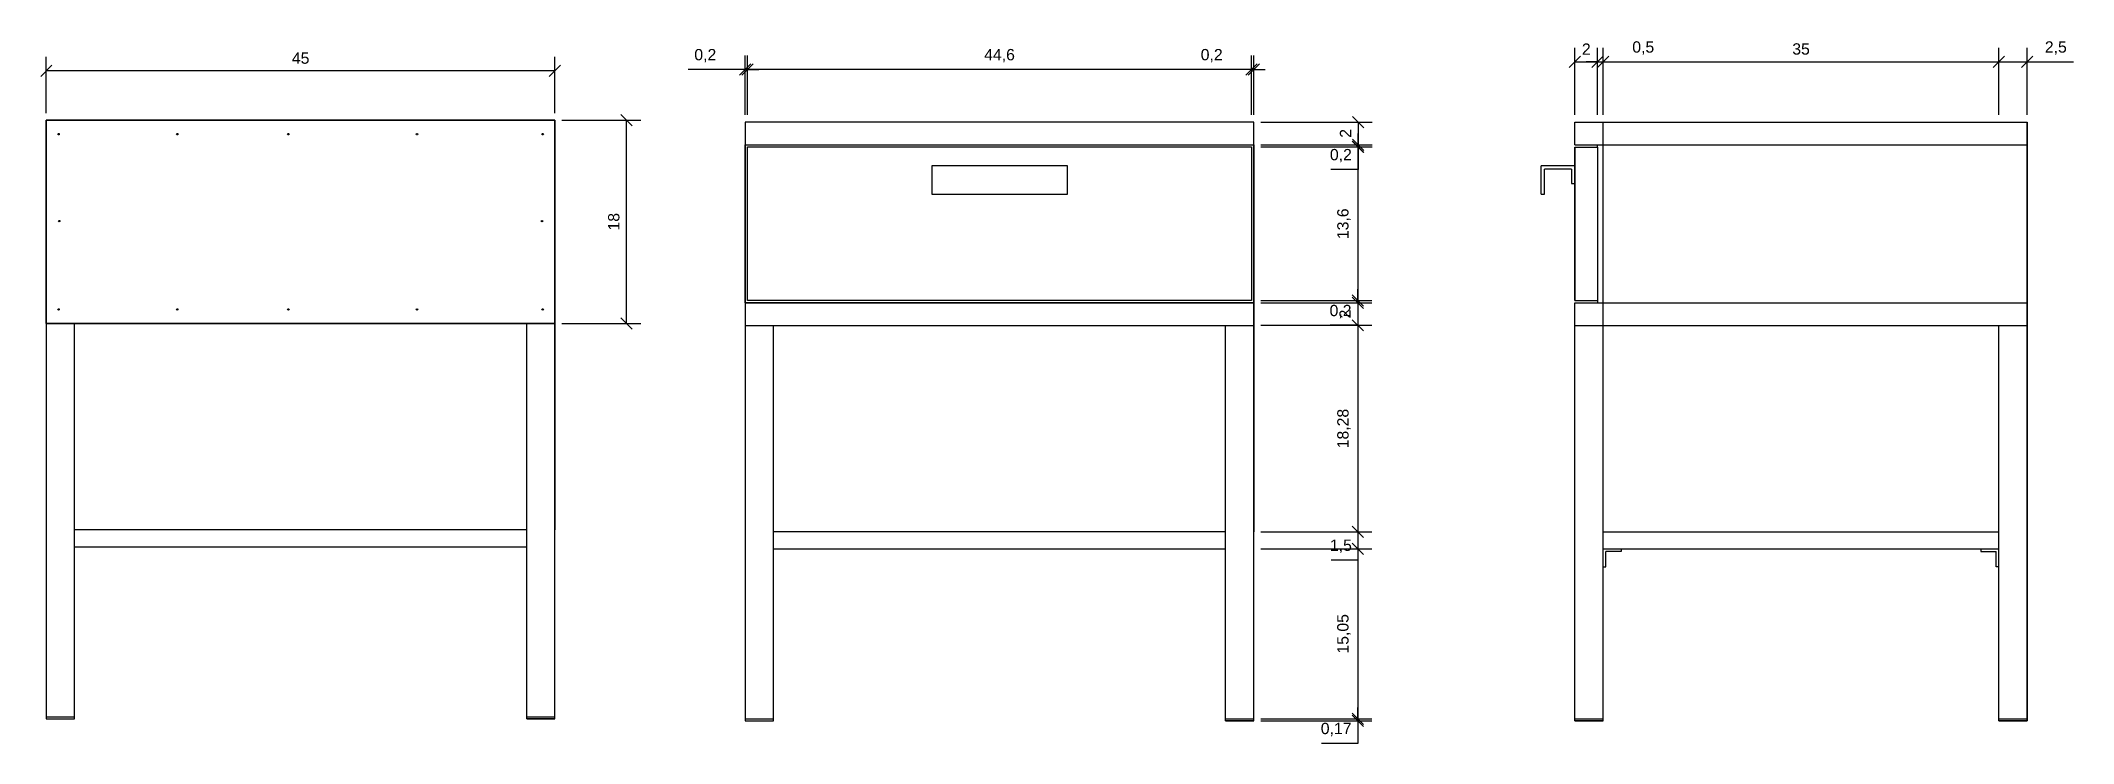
# Model space of a CAD drawing. Header units: millimetres. Extents: x 1542 to 1722, y 981 to 1043.
import ezdxf

# ---------------------------------------------------------------- set-up
doc = ezdxf.new("R2010")
doc.units = ezdxf.units.MM
doc.styles.get("Standard").update_dxf_attribs({"font": 'arial.ttf'})
doc.dimstyles.new('ISO-25', dxfattribs={"dimtxt": 1, "dimasz": 1, "dimexe": 1.25, "dimexo": 0.625, "dimtad": 1, "dimtoh": 1, "dimtxsty": 'Standard', "dimblk": 'OBLIQUE', "dimcen": 2.5, "dimadec": 0, "dimazin": 0, "dimtfac": 1, "dimtmove": 0, "dimatfit": 3, "dimfxl": 1, "dimarcsym": 0})

# ---------------------------------------------------------------- blocks, each defined once
blk = doc.blocks.new('_Oblique')
at = {"color": 0, "linetype": 'ByBlock', "lineweight": -2}
blk.add_line((-0.5, -0.5), (0.5, 0.5), dxfattribs=at)
blk = doc.blocks.new('*D4')
at = {"color": 0, "lineweight": -2, "transparency": 16777216}
for p, q in [((1650.05, 1036.1), (1659.91, 1036.1)), ((1658.66, 1036.1), (1658.66, 1034.1)), ((1650.05, 1034.1), (1659.91, 1034.1))]:
    blk.add_line(p, q, dxfattribs=at)
at = {"layer": 'Defpoints', "color": 0, "transparency": 16777216}
for p in [(1649.43, 1036.1), (1649.43, 1034.1), (1658.66, 1034.1)]:
    blk.add_point(p, dxfattribs=at)
at = {"color": 0, "lineweight": -2, "transparency": 16777216}
for p, rotation in [((1658.66, 1036.1), 90), ((1658.66, 1034.1), 270)]:
    blk.add_blockref('_Oblique', p, dxfattribs=dict(at, rotation=rotation))
at = {"color": 0, "transparency": 16777216, "insert": (1657.54, 1035.1), "char_height": 1, "attachment_point": 5, "rotation": 90}
blk.add_mtext('2', dxfattribs=at)
blk = doc.blocks.new('*D6')
at = {"color": 0, "lineweight": -2, "transparency": 16777216}
for p, q in [((1650.05, 1034.1), (1659.91, 1034.1)), ((1658.66, 1034.1), (1658.66, 1035.1)), ((1658.66, 1034.1), (1658.66, 1033.9)), ((1650.05, 1033.9), (1659.91, 1033.9)), ((1658.66, 1033.9), (1658.66, 1031.9)), ((1658.66, 1031.9), (1656.23, 1031.9))]:
    blk.add_line(p, q, dxfattribs=at)
at = {"layer": 'Defpoints', "color": 0, "transparency": 16777216}
for p in [(1649.43, 1034.1), (1649.43, 1033.9), (1658.66, 1033.9)]:
    blk.add_point(p, dxfattribs=at)
at = {"color": 0, "lineweight": -2, "transparency": 16777216}
for p, rotation in [((1658.66, 1034.1), 270), ((1658.66, 1033.9), 90)]:
    blk.add_blockref('_Oblique', p, dxfattribs=dict(at, rotation=rotation))
at = {"color": 0, "transparency": 16777216, "insert": (1657.13, 1033.13), "char_height": 1, "attachment_point": 5}
blk.add_mtext('0,2', dxfattribs=at)
blk = doc.blocks.new('*D7')
at = {"color": 0, "lineweight": -2, "transparency": 16777216}
for p, q in [((1650.05, 1033.9), (1659.88, 1033.9)), ((1658.63, 1033.9), (1658.63, 1020.3)), ((1650.05, 1020.3), (1659.88, 1020.3))]:
    blk.add_line(p, q, dxfattribs=at)
at = {"layer": 'Defpoints', "color": 0, "transparency": 16777216}
for p in [(1649.43, 1033.9), (1649.43, 1020.3), (1658.63, 1020.3)]:
    blk.add_point(p, dxfattribs=at)
at = {"color": 0, "lineweight": -2, "transparency": 16777216}
for p, rotation in [((1658.63, 1033.9), 90), ((1658.63, 1020.3), 270)]:
    blk.add_blockref('_Oblique', p, dxfattribs=dict(at, rotation=rotation))
at = {"color": 0, "transparency": 16777216, "insert": (1657.4, 1027.1), "char_height": 1, "attachment_point": 5, "rotation": 90}
blk.add_mtext('13,6', dxfattribs=at)
blk = doc.blocks.new('*D8')
at = {"color": 0, "lineweight": -2, "transparency": 16777216}
for p, q in [((1650.05, 1020.31), (1659.88, 1020.31)), ((1650.05, 1020.11), (1659.88, 1020.11)), ((1658.63, 1020.31), (1658.63, 1021.31)), ((1658.63, 1020.31), (1658.63, 1020.11)), ((1658.63, 1020.11), (1658.63, 1018.11)), ((1658.63, 1018.11), (1656.19, 1018.11))]:
    blk.add_line(p, q, dxfattribs=at)
at = {"layer": 'Defpoints', "color": 0, "transparency": 16777216}
for p in [(1649.43, 1020.31), (1649.43, 1020.11), (1658.63, 1020.11)]:
    blk.add_point(p, dxfattribs=at)
at = {"color": 0, "lineweight": -2, "transparency": 16777216}
for p, rotation in [((1658.63, 1020.31), 270), ((1658.63, 1020.11), 90)]:
    blk.add_blockref('_Oblique', p, dxfattribs=dict(at, rotation=rotation))
at = {"color": 0, "transparency": 16777216, "insert": (1657.1, 1019.33), "char_height": 1, "attachment_point": 5}
blk.add_mtext('0,2', dxfattribs=at)
blk = doc.blocks.new('*D9')
at = {"color": 0, "lineweight": -2, "transparency": 16777216}
for p, q in [((1650.05, 1020.11), (1659.88, 1020.11)), ((1658.63, 1020.11), (1658.63, 1018.11)), ((1650.05, 1018.11), (1659.88, 1018.11))]:
    blk.add_line(p, q, dxfattribs=at)
at = {"layer": 'Defpoints', "color": 0, "transparency": 16777216}
for p in [(1649.43, 1020.11), (1649.43, 1018.11), (1658.63, 1018.11)]:
    blk.add_point(p, dxfattribs=at)
at = {"color": 0, "lineweight": -2, "transparency": 16777216}
for p, rotation in [((1658.63, 1020.11), 90), ((1658.63, 1018.11), 270)]:
    blk.add_blockref('_Oblique', p, dxfattribs=dict(at, rotation=rotation))
at = {"color": 0, "transparency": 16777216, "insert": (1657.5, 1019.11), "char_height": 1, "attachment_point": 5, "rotation": 90}
blk.add_mtext('2', dxfattribs=at)
blk = doc.blocks.new('*D10')
at = {"color": 0, "lineweight": -2, "transparency": 16777216}
for p, q in [((1650.05, 1018.11), (1659.88, 1018.11)), ((1658.63, 1018.11), (1658.63, 999.83)), ((1650.05, 999.83), (1659.88, 999.83))]:
    blk.add_line(p, q, dxfattribs=at)
at = {"layer": 'Defpoints', "color": 0, "transparency": 16777216}
for p in [(1649.43, 1018.11), (1649.43, 999.83), (1658.63, 999.83)]:
    blk.add_point(p, dxfattribs=at)
at = {"color": 0, "lineweight": -2, "transparency": 16777216}
for p, rotation in [((1658.63, 1018.11), 90), ((1658.63, 999.83), 270)]:
    blk.add_blockref('_Oblique', p, dxfattribs=dict(at, rotation=rotation))
at = {"color": 0, "transparency": 16777216, "insert": (1657.4, 1008.97), "char_height": 1, "attachment_point": 5, "rotation": 90}
blk.add_mtext('18,28', dxfattribs=at)
blk = doc.blocks.new('*D11')
at = {"color": 0, "lineweight": -2, "transparency": 16777216}
for p, q in [((1650.05, 998.33), (1659.88, 998.33)), ((1658.63, 998.33), (1658.63, 983.27)), ((1650.05, 983.27), (1659.88, 983.27))]:
    blk.add_line(p, q, dxfattribs=at)
at = {"layer": 'Defpoints', "color": 0, "transparency": 16777216}
for p in [(1649.43, 998.33), (1649.43, 983.27), (1658.63, 983.27)]:
    blk.add_point(p, dxfattribs=at)
at = {"color": 0, "lineweight": -2, "transparency": 16777216}
for p, rotation in [((1658.63, 998.33), 90), ((1658.63, 983.27), 270)]:
    blk.add_blockref('_Oblique', p, dxfattribs=dict(at, rotation=rotation))
at = {"color": 0, "transparency": 16777216, "insert": (1657.4, 990.8), "char_height": 1, "attachment_point": 5, "rotation": 90}
blk.add_mtext('15,05', dxfattribs=at)
blk = doc.blocks.new('*D12')
at = {"color": 0, "lineweight": -2, "transparency": 16777216}
for p, q in [((1650.05, 999.83), (1659.87, 999.83)), ((1650.05, 998.33), (1659.87, 998.33)), ((1658.62, 999.83), (1658.62, 998.33)), ((1658.62, 998.33), (1658.62, 997.33)), ((1658.62, 997.33), (1656.27, 997.33))]:
    blk.add_line(p, q, dxfattribs=at)
at = {"layer": 'Defpoints', "color": 0, "transparency": 16777216}
for p in [(1649.43, 999.83), (1649.43, 998.33), (1658.62, 998.33)]:
    blk.add_point(p, dxfattribs=at)
at = {"color": 0, "lineweight": -2, "transparency": 16777216}
for p, rotation in [((1658.62, 999.83), 90), ((1658.62, 998.33), 270)]:
    blk.add_blockref('_Oblique', p, dxfattribs=dict(at, rotation=rotation))
at = {"color": 0, "transparency": 16777216, "insert": (1657.13, 998.55), "char_height": 1, "attachment_point": 5}
blk.add_mtext('1,5', dxfattribs=at)
blk = doc.blocks.new('*D13')
at = {"color": 0, "lineweight": -2, "transparency": 16777216}
for p, q in [((1658.63, 983.27), (1658.63, 984.27)), ((1650.05, 983.27), (1659.88, 983.27)), ((1650.05, 983.1), (1659.88, 983.1)), ((1658.63, 983.27), (1658.63, 983.1)), ((1658.63, 983.1), (1658.63, 981.1)), ((1658.63, 981.1), (1655.41, 981.1))]:
    blk.add_line(p, q, dxfattribs=at)
at = {"layer": 'Defpoints', "color": 0, "transparency": 16777216}
for p in [(1649.43, 983.27), (1649.43, 983.1), (1658.63, 983.1)]:
    blk.add_point(p, dxfattribs=at)
at = {"color": 0, "lineweight": -2, "transparency": 16777216}
for p, rotation in [((1658.63, 983.27), 270), ((1658.63, 983.1), 90)]:
    blk.add_blockref('_Oblique', p, dxfattribs=dict(at, rotation=rotation))
at = {"color": 0, "transparency": 16777216, "insert": (1656.71, 982.33), "char_height": 1, "attachment_point": 5}
blk.add_mtext('0,17', dxfattribs=at)
blk = doc.blocks.new('*D16')
at = {"color": 0, "lineweight": -2, "transparency": 16777216}
for p, q in [((1649.23, 1036.73), (1649.23, 1042)), ((1649.43, 1036.73), (1649.43, 1042)), ((1649.23, 1040.75), (1644.17, 1040.75)), ((1649.43, 1040.75), (1649.23, 1040.75)), ((1649.43, 1040.75), (1650.43, 1040.75))]:
    blk.add_line(p, q, dxfattribs=at)
at = {"layer": 'Defpoints', "color": 0, "transparency": 16777216}
for p in [(1649.23, 1040.75), (1649.23, 1036.1), (1649.43, 1036.1)]:
    blk.add_point(p, dxfattribs=at)
at = {"color": 0, "lineweight": -2, "transparency": 16777216}
blk.add_blockref('_Oblique', (1649.23, 1040.75), dxfattribs=at)
at = {"color": 0, "lineweight": -2, "transparency": 16777216, "rotation": 180}
blk.add_blockref('_Oblique', (1649.43, 1040.75), dxfattribs=at)
at = {"color": 0, "transparency": 16777216, "insert": (1645.7, 1041.98), "char_height": 1, "attachment_point": 5}
blk.add_mtext('0,2', dxfattribs=at)
blk = doc.blocks.new('*D17')
at = {"color": 0, "lineweight": -2, "transparency": 16777216}
for p, q in [((1604.63, 1036.73), (1604.63, 1042)), ((1649.23, 1036.73), (1649.23, 1042)), ((1649.23, 1040.75), (1604.63, 1040.75))]:
    blk.add_line(p, q, dxfattribs=at)
at = {"layer": 'Defpoints', "color": 0, "transparency": 16777216}
for p in [(1604.63, 1040.75), (1604.63, 1036.1), (1649.23, 1036.1)]:
    blk.add_point(p, dxfattribs=at)
at = {"color": 0, "lineweight": -2, "transparency": 16777216, "rotation": 180}
blk.add_blockref('_Oblique', (1604.63, 1040.75), dxfattribs=at)
at = {"color": 0, "lineweight": -2, "transparency": 16777216}
blk.add_blockref('_Oblique', (1649.23, 1040.75), dxfattribs=at)
at = {"color": 0, "transparency": 16777216, "insert": (1626.93, 1041.98), "char_height": 1, "attachment_point": 5}
blk.add_mtext('44,6', dxfattribs=at)
blk = doc.blocks.new('*D18')
at = {"color": 0, "lineweight": -2, "transparency": 16777216}
for p, q in [((1604.43, 1036.73), (1604.43, 1042)), ((1604.63, 1036.73), (1604.63, 1042)), ((1604.43, 1040.75), (1599.37, 1040.75)), ((1604.63, 1040.75), (1604.43, 1040.75)), ((1604.63, 1040.75), (1605.63, 1040.75))]:
    blk.add_line(p, q, dxfattribs=at)
at = {"layer": 'Defpoints', "color": 0, "transparency": 16777216}
for p in [(1604.43, 1040.75), (1604.43, 1036.1), (1604.63, 1036.1)]:
    blk.add_point(p, dxfattribs=at)
at = {"color": 0, "lineweight": -2, "transparency": 16777216}
blk.add_blockref('_Oblique', (1604.43, 1040.75), dxfattribs=at)
at = {"color": 0, "lineweight": -2, "transparency": 16777216, "rotation": 180}
blk.add_blockref('_Oblique', (1604.63, 1040.75), dxfattribs=at)
at = {"color": 0, "transparency": 16777216, "insert": (1600.9, 1041.98), "char_height": 1, "attachment_point": 5}
blk.add_mtext('0,2', dxfattribs=at)
blk = doc.blocks.new('*D19')
at = {"color": 0, "lineweight": -2, "transparency": 16777216}
for p, q in [((1677.84, 1036.73), (1677.84, 1042.68)), ((1677.84, 1041.43), (1679.84, 1041.43)), ((1679.84, 1036.73), (1679.84, 1042.68))]:
    blk.add_line(p, q, dxfattribs=at)
at = {"layer": 'Defpoints', "color": 0, "transparency": 16777216}
for p in [(1679.84, 1041.43), (1677.84, 1036.1), (1679.84, 1036.1)]:
    blk.add_point(p, dxfattribs=at)
at = {"color": 0, "lineweight": -2, "transparency": 16777216, "rotation": 180}
blk.add_blockref('_Oblique', (1677.84, 1041.43), dxfattribs=at)
at = {"color": 0, "lineweight": -2, "transparency": 16777216}
blk.add_blockref('_Oblique', (1679.84, 1041.43), dxfattribs=at)
at = {"color": 0, "transparency": 16777216, "insert": (1678.84, 1042.56), "char_height": 1, "attachment_point": 5}
blk.add_mtext('2', dxfattribs=at)
blk = doc.blocks.new('*D20')
at = {"color": 0, "lineweight": -2, "transparency": 16777216}
for p, q in [((1679.84, 1041.43), (1678.84, 1041.43)), ((1679.84, 1036.73), (1679.84, 1042.68)), ((1679.84, 1041.43), (1680.34, 1041.43)), ((1680.34, 1036.73), (1680.34, 1042.68)), ((1680.34, 1041.43), (1685.42, 1041.43))]:
    blk.add_line(p, q, dxfattribs=at)
at = {"layer": 'Defpoints', "color": 0, "transparency": 16777216}
for p in [(1680.34, 1041.43), (1679.84, 1036.1), (1680.34, 1036.1)]:
    blk.add_point(p, dxfattribs=at)
at = {"color": 0, "lineweight": -2, "transparency": 16777216}
blk.add_blockref('_Oblique', (1679.84, 1041.43), dxfattribs=at)
at = {"color": 0, "lineweight": -2, "transparency": 16777216, "rotation": 180}
blk.add_blockref('_Oblique', (1680.34, 1041.43), dxfattribs=at)
at = {"color": 0, "transparency": 16777216, "insert": (1683.88, 1042.66), "char_height": 1, "attachment_point": 5}
blk.add_mtext('0,5', dxfattribs=at)
blk = doc.blocks.new('*D21')
at = {"color": 0, "lineweight": -2, "transparency": 16777216}
for p, q in [((1680.34, 1036.73), (1680.34, 1042.68)), ((1680.34, 1041.43), (1715.34, 1041.43)), ((1715.34, 1036.73), (1715.34, 1042.68))]:
    blk.add_line(p, q, dxfattribs=at)
at = {"layer": 'Defpoints', "color": 0, "transparency": 16777216}
for p in [(1715.34, 1041.43), (1680.34, 1036.1), (1715.34, 1036.1)]:
    blk.add_point(p, dxfattribs=at)
at = {"color": 0, "lineweight": -2, "transparency": 16777216, "rotation": 180}
blk.add_blockref('_Oblique', (1680.34, 1041.43), dxfattribs=at)
at = {"color": 0, "lineweight": -2, "transparency": 16777216}
blk.add_blockref('_Oblique', (1715.34, 1041.43), dxfattribs=at)
at = {"color": 0, "transparency": 16777216, "insert": (1697.84, 1042.57), "char_height": 1, "attachment_point": 5}
blk.add_mtext('35', dxfattribs=at)
blk = doc.blocks.new('*D22')
at = {"color": 0, "lineweight": -2, "transparency": 16777216}
for p, q in [((1715.34, 1036.73), (1715.34, 1042.68)), ((1715.34, 1041.43), (1717.84, 1041.43)), ((1717.84, 1036.73), (1717.84, 1042.68)), ((1717.84, 1041.43), (1721.93, 1041.43))]:
    blk.add_line(p, q, dxfattribs=at)
at = {"layer": 'Defpoints', "color": 0, "transparency": 16777216}
for p in [(1717.84, 1041.43), (1715.34, 1036.1), (1717.84, 1036.1)]:
    blk.add_point(p, dxfattribs=at)
at = {"color": 0, "lineweight": -2, "transparency": 16777216, "rotation": 180}
blk.add_blockref('_Oblique', (1715.34, 1041.43), dxfattribs=at)
at = {"color": 0, "lineweight": -2, "transparency": 16777216}
blk.add_blockref('_Oblique', (1717.84, 1041.43), dxfattribs=at)
at = {"color": 0, "transparency": 16777216, "insert": (1720.38, 1042.66), "char_height": 1, "attachment_point": 5}
blk.add_mtext('2,5', dxfattribs=at)
blk = doc.blocks.new('*D23')
at = {"color": 0, "lineweight": -2, "transparency": 16777216}
for p, q in [((1588.22, 1036.27), (1595.19, 1036.27)), ((1593.94, 1018.28), (1593.94, 1036.27)), ((1588.22, 1018.28), (1595.19, 1018.28))]:
    blk.add_line(p, q, dxfattribs=at)
at = {"layer": 'Defpoints', "color": 0, "transparency": 16777216}
for p in [(1587.6, 1036.27), (1593.94, 1036.27), (1587.6, 1018.28)]:
    blk.add_point(p, dxfattribs=at)
at = {"color": 0, "lineweight": -2, "transparency": 16777216}
for p, rotation in [((1593.94, 1036.27), 90), ((1593.94, 1018.28), 270)]:
    blk.add_blockref('_Oblique', p, dxfattribs=dict(at, rotation=rotation))
at = {"color": 0, "transparency": 16777216, "insert": (1592.81, 1027.28), "char_height": 1, "attachment_point": 5, "rotation": 90}
blk.add_mtext('18', dxfattribs=at)
blk = doc.blocks.new('*D24')
at = {"color": 0, "lineweight": -2, "transparency": 16777216}
for p, q in [((1542.6, 1036.9), (1542.6, 1041.88)), ((1587.6, 1036.9), (1587.6, 1041.88)), ((1587.6, 1040.63), (1542.6, 1040.63))]:
    blk.add_line(p, q, dxfattribs=at)
at = {"layer": 'Defpoints', "color": 0, "transparency": 16777216}
for p in [(1542.6, 1040.63), (1542.6, 1036.27), (1587.6, 1036.27)]:
    blk.add_point(p, dxfattribs=at)
at = {"color": 0, "lineweight": -2, "transparency": 16777216, "rotation": 180}
blk.add_blockref('_Oblique', (1542.6, 1040.63), dxfattribs=at)
at = {"color": 0, "lineweight": -2, "transparency": 16777216}
blk.add_blockref('_Oblique', (1587.6, 1040.63), dxfattribs=at)
at = {"color": 0, "transparency": 16777216, "insert": (1565.1, 1041.76), "char_height": 1, "attachment_point": 5}
blk.add_mtext('45', dxfattribs=at)

msp = doc.modelspace()

# ---------------------------------------------------------------- linework, layer by layer
for p, q in [((1587.598, 1036.275), (1542.598, 1036.275)), ((1542.598, 1036.275), (1542.598, 983.275)), ((1542.598, 1036.275), (1542.598, 1034.275)), ((1587.598, 983.275), (1587.598, 1036.275)), ((1649.43, 1036.102), (1604.43, 1036.102)), ((1604.43, 1036.102), (1604.43, 983.102)), ((1604.43, 1036.102), (1604.43, 1034.102)), ((1649.43, 983.102), (1649.43, 1036.102)), ((1677.837, 1036.102), (1717.837, 1036.102)), ((1677.837, 1034.102), (1677.837, 1036.102)), ((1680.337, 983.102), (1680.337, 1036.102)), ((1717.836, 983.102), (1717.836, 1036.102)), ((1717.837, 1036.102), (1717.837, 983.102)), ((1604.43, 1034.102), (1649.43, 1034.102)), ((1677.837, 1034.102), (1717.837, 1034.102)), ((1679.837, 1033.89), (1679.837, 1034.102)), ((1677.837, 1033.89), (1679.837, 1033.89)), ((1677.837, 1033.89), (1677.837, 1020.31)), ((1677.837, 1020.31), (1677.837, 1033.89)), ((1679.837, 1033.89), (1679.837, 1020.31)), ((1626.93, 1032.221), (1620.93, 1032.221)), ((1620.93, 1032.221), (1620.93, 1029.721)), ((1632.93, 1032.221), (1626.93, 1032.221)), ((1632.93, 1029.721), (1632.93, 1032.221)), ((1677.837, 1032.221), (1674.835, 1032.221)), ((1674.835, 1029.721), (1674.835, 1032.221)), ((1675.135, 1029.721), (1675.135, 1031.921)), ((1677.537, 1031.921), (1675.135, 1031.921)), ((1677.537, 1031.921), (1677.537, 1030.67)), ((1677.537, 1030.67), (1677.837, 1030.67)), ((1620.93, 1029.721), (1632.93, 1029.721)), ((1674.835, 1029.721), (1675.135, 1029.721)), ((1542.598, 1020.278), (1542.598, 1018.278)), ((1587.598, 1020.278), (1587.598, 1000)), ((1604.43, 1020.106), (1649.43, 1020.106)), ((1604.43, 1020.106), (1604.43, 1018.106)), ((1649.43, 1020.106), (1649.43, 999.828)), ((1677.837, 1020.31), (1679.837, 1020.31)), ((1677.837, 983.102), (1677.837, 1020.097)), ((1677.837, 1020.097), (1717.837, 1020.097)), ((1679.837, 1020.31), (1679.837, 1020.097)), ((1542.598, 1018.278), (1587.598, 1018.278)), ((1542.598, 1018.278), (1565.098, 1018.278)), ((1545.098, 983.275), (1545.098, 1018.278)), ((1585.098, 983.275), (1585.098, 1018.278)), ((1604.43, 1018.106), (1649.43, 1018.106)), ((1606.93, 983.102), (1606.93, 1018.106)), ((1646.93, 983.102), (1646.93, 1018.106)), ((1677.837, 1018.106), (1717.837, 1018.106)), ((1677.837, 983.102), (1677.837, 1018.106)), ((1715.336, 983.102), (1715.336, 1018.106)), ((1542.598, 1000), (1542.598, 998.5)), ((1585.098, 1000), (1545.098, 1000)), ((1545.098, 998.5), (1585.098, 998.5)), ((1604.43, 999.828), (1604.43, 998.328)), ((1646.93, 999.828), (1606.93, 999.828)), ((1606.93, 998.328), (1646.93, 998.328)), ((1680.337, 999.828), (1715.336, 999.828)), ((1680.337, 998.328), (1715.336, 998.328)), ((1680.574, 996.737), (1680.574, 998.091)), ((1681.929, 998.091), (1680.574, 998.091)), ((1681.929, 998.328), (1681.929, 998.091)), ((1713.744, 998.328), (1713.744, 998.091)), ((1713.744, 998.091), (1715.099, 998.091)), ((1715.099, 996.737), (1715.099, 998.091)), ((1680.337, 996.737), (1680.574, 996.737)), ((1715.336, 996.737), (1715.099, 996.737)), ((1542.598, 983.447), (1545.098, 983.447)), ((1542.598, 983.275), (1545.098, 983.275)), ((1542.598, 983.275), (1545.098, 983.275)), ((1585.098, 983.447), (1587.598, 983.447)), ((1585.098, 983.275), (1587.598, 983.275)), ((1587.598, 983.275), (1585.098, 983.275)), ((1604.43, 983.275), (1606.93, 983.275)), ((1604.43, 983.102), (1606.93, 983.102)), ((1604.43, 983.102), (1606.93, 983.102)), ((1646.93, 983.275), (1649.43, 983.275)), ((1649.43, 983.102), (1646.93, 983.102)), ((1646.93, 983.102), (1649.43, 983.102)), ((1677.837, 983.275), (1680.337, 983.275)), ((1677.837, 983.102), (1680.337, 983.102)), ((1680.337, 983.102), (1677.837, 983.102)), ((1715.336, 983.275), (1717.836, 983.275)), ((1715.336, 983.102), (1717.836, 983.102)), ((1717.836, 983.102), (1715.336, 983.102))]:
    msp.add_line(p, q)
for points in [[(1542.598, 1036.275), (1587.598, 1036.275), (1587.598, 1018.278), (1542.598, 1018.278)], [(1604.43, 1034.102), (1649.43, 1034.102), (1649.43, 1020.106), (1604.43, 1020.106)], [(1604.63, 1033.902), (1649.23, 1033.902), (1649.23, 1020.306), (1604.63, 1020.306)]]:
    msp.add_lwpolyline(points, close=True)
for centre in [(1543.684, 1035.032), (1554.177, 1035.032), (1564.012, 1035.032), (1575.392, 1035.032), (1586.512, 1035.032), (1543.742, 1027.34), (1586.455, 1027.34), (1543.684, 1019.521), (1554.177, 1019.521), (1564.012, 1019.521), (1575.392, 1019.521), (1586.512, 1019.521)]:
    msp.add_circle(centre, 0.064)

# ---------------------------------------------------------------- dimensions: what is measured, and where the dimension line sits
at = {"color": 2}
for base, p1, p2, picture, middle in [((1679.837, 1041.431), (1677.837, 1036.102), (1679.837, 1036.102), '*D19', (1678.837, 1042.558)), ((1680.337, 1041.431), (1679.837, 1036.102), (1680.337, 1036.102), '*D20', (1683.876, 1042.657)), ((1715.336, 1041.431), (1680.337, 1036.102), (1715.336, 1036.102), '*D21', (1697.837, 1042.567)), ((1717.836, 1041.431), (1715.336, 1036.102), (1717.836, 1036.102), '*D22', (1720.383, 1042.657)), ((1542.598, 1040.63), (1587.598, 1036.275), (1542.598, 1036.275), '*D24', (1565.098, 1041.764)), ((1604.43, 1040.754), (1604.63, 1036.102), (1604.43, 1036.102), '*D18', (1600.9, 1041.98)), ((1604.63, 1040.754), (1649.23, 1036.102), (1604.63, 1036.102), '*D17', (1626.93, 1041.98)), ((1649.23, 1040.754), (1649.43, 1036.102), (1649.23, 1036.102), '*D16', (1645.7, 1041.98))]:
    dim = msp.add_linear_dim(base=base, p1=p1, p2=p2, dimstyle='ISO-25', dxfattribs=at)
    dim.commit()
    dim.dimension.update_dxf_attribs({"geometry": picture, "text_midpoint": middle})
for base, p1, p2, picture, middle in [((1593.943, 1036.275), (1587.598, 1018.278), (1587.598, 1036.275), '*D23', (1592.807, 1027.276)), ((1658.663, 1034.102), (1649.43, 1036.102), (1649.43, 1034.102), '*D4', (1657.536, 1035.102)), ((1658.663, 1033.905), (1649.43, 1034.102), (1649.43, 1033.905), '*D6', (1657.133, 1033.131)), ((1658.63, 1020.304), (1649.43, 1033.905), (1649.43, 1020.304), '*D7', (1657.404, 1027.104)), ((1658.63, 1020.106), (1649.43, 1020.306), (1649.43, 1020.106), '*D8', (1657.1, 1019.332)), ((1658.63, 1018.106), (1649.43, 1020.106), (1649.43, 1018.106), '*D9', (1657.503, 1019.106)), ((1658.63, 999.828), (1649.43, 1018.106), (1649.43, 999.828), '*D10', (1657.404, 1008.967)), ((1658.625, 998.328), (1649.43, 999.828), (1649.43, 998.328), '*D12', (1657.133, 998.554)), ((1658.63, 983.275), (1649.43, 998.328), (1649.43, 983.275), '*D11', (1657.404, 990.801)), ((1658.63, 983.102), (1649.43, 983.275), (1649.43, 983.102), '*D13', (1656.706, 982.328))]:
    dim = msp.add_linear_dim(base=base, p1=p1, p2=p2, angle=90, dimstyle='ISO-25', dxfattribs=at)
    dim.commit()
    dim.dimension.update_dxf_attribs({"geometry": picture, "text_midpoint": middle})

doc.saveas('drawing.dxf')
